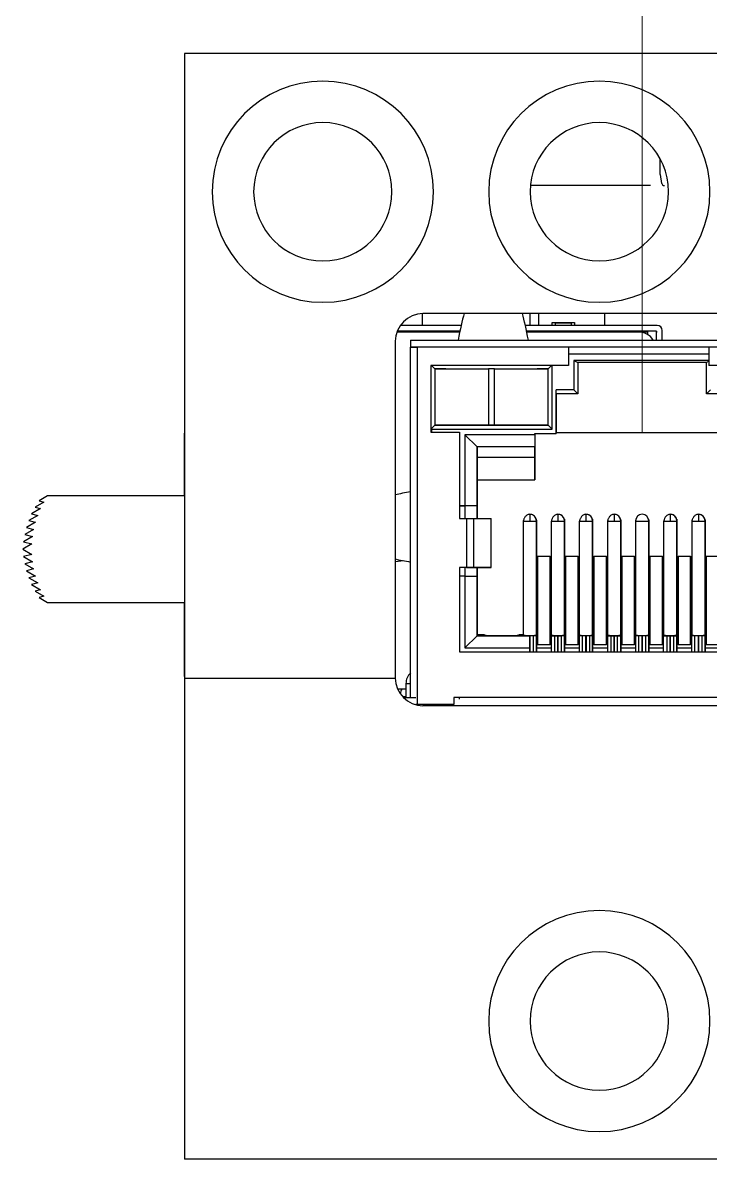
# Model space of a CAD drawing. Header units: millimetres. Extents: x 16 to 196, y 45 to 267.
# Drawn here: x 87.62 to 112.48, y 45.48 to 86.6 of the extents above; entities that cross this region are included whole.
import ezdxf

# ---------------------------------------------------------------- set-up
doc = ezdxf.new("R2010")
doc.units = ezdxf.units.MM

msp = doc.modelspace()

# ---------------------------------------------------------------- linework, layer by layer
at = {"color": 7, "linetype": 'Continuous', "lineweight": 18}
msp.add_line((110.016, 71.764), (110.016, 147.416), dxfattribs=at)
at = {"color": 7, "linetype": 'Continuous', "lineweight": 25}
for p, q in [((93.467, 85.483), (93.467, 62.891)), ((173.467, 85.483), (93.467, 85.483)), ((110.664, 81.103), (110.664, 81.676)), ((110.664, 81.103), (110.72, 80.786)), ((107.964, 80.703), (105.964, 80.703)), ((110.314, 80.703), (107.964, 80.703)), ((102.067, 75.645), (102.067, 76.073)), ((164.844, 76.073), (102.09, 76.073)), ((105.964, 75.645), (105.964, 76.073)), ((106.264, 76.073), (106.264, 75.645)), ((108.664, 75.645), (108.664, 76.073)), ((106.764, 75.753), (107.564, 75.753)), ((106.764, 75.645), (106.764, 75.753)), ((106.864, 75.733), (106.864, 75.753)), ((107.464, 75.733), (106.864, 75.733)), ((106.864, 75.733), (106.864, 75.645)), ((107.464, 75.733), (107.464, 75.753)), ((107.464, 75.645), (107.464, 75.733)), ((107.564, 75.753), (107.564, 75.645)), ((101.151, 75.416), (103.419, 75.416)), ((103.424, 75.441), (101.16, 75.441)), ((103.469, 75.645), (101.269, 75.645)), ((102.067, 75.416), (102.067, 75.441)), ((110.559, 75.645), (105.794, 75.645)), ((110.533, 75.441), (105.838, 75.441)), ((105.844, 75.416), (109.873, 75.416)), ((105.964, 75.416), (105.964, 75.441)), ((106.114, 75.441), (106.114, 75.416)), ((106.264, 75.441), (106.264, 75.416)), ((108.264, 75.416), (108.264, 75.441)), ((108.564, 75.441), (108.564, 75.416)), ((109.873, 75.416), (110.203, 75.416)), ((110.203, 75.416), (110.203, 75.323)), ((110.533, 75.114), (110.533, 75.441)), ((110.533, 75.391), (110.533, 75.441)), ((110.533, 75.114), (110.533, 75.441)), ((110.533, 75.441), (110.533, 75.391)), ((110.533, 75.391), (110.533, 75.441)), ((110.533, 75.391), (110.533, 75.441)), ((110.533, 75.441), (110.533, 75.391)), ((110.533, 75.441), (110.533, 75.441)), ((110.533, 75.441), (110.533, 75.441)), ((110.533, 75.391), (110.533, 75.391)), ((110.533, 75.391), (110.533, 75.391)), ((110.533, 75.391), (110.533, 75.391)), ((110.737, 75.114), (110.737, 75.467)), ((101.09, 75.073), (101.09, 62.891)), ((101.634, 75.114), (101.634, 74.86)), ((101.634, 75.114), (165.388, 75.114)), ((101.888, 74.86), (101.634, 74.86)), ((101.634, 74.86), (101.888, 74.86)), ((101.634, 74.86), (101.634, 74.86)), ((101.634, 62.193), (101.634, 74.858)), ((101.634, 74.858), (101.888, 74.858)), ((101.888, 74.858), (101.888, 74.86)), ((107.349, 74.86), (101.888, 74.86)), ((101.888, 61.931), (101.888, 74.858)), ((102.904, 75.114), (103.361, 75.114)), ((105.901, 75.114), (106.46, 75.114)), ((107.349, 74.86), (107.349, 74.2)), ((112.429, 74.86), (107.349, 74.86)), ((112.429, 74.86), (112.429, 74.2)), ((123.097, 74.86), (112.429, 74.86)), ((107.349, 74.2), (102.371, 74.2)), ((102.371, 74.2), (102.371, 71.787)), ((102.372, 74.2), (102.372, 71.889)), ((102.396, 74.2), (102.523, 74.073)), ((102.919, 74.073), (102.523, 74.073)), ((102.523, 74.073), (102.523, 72.041)), ((102.531, 72.043), (102.531, 74.072)), ((102.531, 74.072), (102.919, 74.072)), ((102.919, 74.073), (104.46, 74.073)), ((104.46, 74.073), (104.46, 72.043)), ((104.681, 74.073), (104.46, 74.073)), ((104.681, 72.043), (104.681, 74.073)), ((104.681, 74.073), (106.222, 74.073)), ((106.613, 74.073), (106.222, 74.073)), ((106.222, 74.072), (106.61, 74.072)), ((106.61, 74.072), (106.61, 72.043)), ((106.74, 74.2), (106.613, 74.073)), ((106.613, 72.041), (106.613, 74.073)), ((106.765, 71.888), (106.765, 74.2)), ((112.429, 74.377), (107.544, 74.377)), ((107.544, 74.377), (107.544, 73.319)), ((107.544, 74.377), (107.691, 74.309)), ((112.341, 74.309), (107.691, 74.309)), ((107.691, 74.309), (107.691, 73.172)), ((112.429, 74.35), (112.341, 74.309)), ((112.341, 73.172), (112.341, 74.309)), ((117.408, 74.2), (112.429, 74.2)), ((117.382, 74.2), (112.429, 74.2)), ((107.544, 73.319), (106.905, 73.319)), ((106.905, 71.736), (106.905, 73.319)), ((106.905, 73.172), (106.905, 73.319)), ((107.544, 73.319), (107.691, 73.172)), ((112.488, 73.319), (112.341, 73.172)), ((106.905, 73.172), (106.905, 71.764)), ((107.691, 73.172), (106.905, 73.172)), ((113.128, 73.172), (112.341, 73.172)), ((102.523, 72.041), (102.372, 71.889)), ((102.523, 72.041), (106.613, 72.041)), ((104.46, 72.043), (102.531, 72.043)), ((106.61, 72.043), (102.531, 72.043)), ((104.681, 72.043), (104.46, 72.043)), ((106.61, 72.043), (104.681, 72.043)), ((106.765, 71.888), (106.613, 72.041)), ((93.467, 71.65), (93.467, 71.748)), ((93.467, 71.748), (93.467, 71.723)), ((93.467, 71.723), (93.467, 69.483)), ((93.467, 69.483), (93.467, 71.65)), ((102.371, 71.787), (103.412, 71.787)), ((102.396, 71.888), (106.765, 71.888)), ((103.412, 71.787), (103.412, 68.662)), ((106.13, 71.693), (103.607, 71.693)), ((103.607, 71.693), (103.607, 69.12)), ((103.607, 71.693), (104.047, 71.253)), ((106.13, 71.736), (106.905, 71.736)), ((106.13, 71.693), (106.13, 71.736)), ((106.13, 71.736), (106.13, 70.059)), ((106.13, 71.693), (106.13, 71.253)), ((106.905, 71.764), (106.905, 71.736)), ((113.128, 71.764), (106.905, 71.764)), ((104.047, 69.12), (104.047, 71.253)), ((106.13, 71.253), (104.047, 71.253)), ((106.13, 70.872), (106.13, 71.253)), ((104.047, 70.872), (104.047, 70.059)), ((106.13, 70.872), (104.047, 70.872)), ((106.13, 70.059), (106.13, 70.872)), ((93.467, 70.495), (93.467, 70.596)), ((93.467, 70.495), (93.467, 70.596)), ((93.467, 70.54), (93.467, 70.477)), ((93.467, 70.477), (93.467, 70.54)), ((93.467, 70.448), (93.467, 70.495)), ((93.467, 70.495), (93.467, 70.448)), ((93.467, 70.477), (93.467, 69.982)), ((93.467, 69.982), (93.467, 70.477)), ((93.467, 69.982), (93.467, 69.94)), ((93.467, 69.923), (93.467, 69.982)), ((93.467, 69.94), (93.467, 69.693)), ((93.467, 69.674), (93.467, 69.923)), ((101.634, 69.628), (101.634, 70.136)), ((104.047, 70.059), (104.047, 68.662)), ((104.047, 70.059), (106.13, 70.059)), ((88.517, 69.483), (88.206, 69.302)), ((93.467, 69.483), (88.517, 69.483)), ((93.467, 69.693), (93.467, 69.656)), ((93.467, 69.599), (93.467, 69.674)), ((93.467, 69.656), (93.467, 69.483)), ((93.467, 69.483), (93.467, 69.599)), ((88.38, 69.257), (88.063, 69.073)), ((88.063, 69.073), (88.259, 69.02)), ((88.206, 69.302), (88.38, 69.257)), ((103.412, 69.12), (103.607, 69.12)), ((103.615, 69.12), (103.412, 69.12)), ((104.047, 69.12), (103.607, 69.12)), ((103.615, 68.662), (103.615, 69.12)), ((104.047, 69.12), (103.615, 69.12)), ((104.047, 68.662), (104.047, 69.12)), ((88.157, 68.776), (87.834, 68.588)), ((88.259, 69.02), (87.938, 68.834)), ((87.938, 68.834), (88.157, 68.776)), ((103.412, 68.662), (103.666, 68.662)), ((103.666, 68.662), (103.666, 66.884)), ((103.666, 68.662), (103.919, 68.662)), ((103.919, 68.662), (103.919, 66.884)), ((103.919, 68.662), (104.554, 68.662)), ((104.554, 66.884), (104.554, 68.662)), ((105.952, 68.815), (105.952, 68.561)), ((106.182, 68.647), (106.169, 68.672)), ((106.968, 68.815), (106.968, 68.561)), ((107.198, 68.647), (107.185, 68.672)), ((107.984, 68.815), (107.984, 68.561)), ((108.214, 68.647), (108.201, 68.672)), ((109, 68.815), (109, 68.561)), ((109.23, 68.647), (109.217, 68.672)), ((111.032, 68.815), (111.032, 68.561)), ((111.262, 68.647), (111.249, 68.672)), ((112.048, 68.815), (112.048, 68.561)), ((112.278, 68.647), (112.265, 68.672)), ((88.011, 68.267), (87.688, 68.079)), ((88.074, 68.524), (87.75, 68.336)), ((87.75, 68.336), (88.011, 68.267)), ((87.834, 68.588), (88.074, 68.524)), ((105.711, 68.561), (105.711, 64.443)), ((105.711, 68.561), (105.715, 68.561)), ((105.952, 68.561), (106.193, 68.561)), ((106.185, 68.637), (106.193, 68.574)), ((106.193, 68.561), (106.193, 68.574)), ((106.193, 68.574), (106.193, 64.465)), ((106.193, 64.443), (106.193, 68.561)), ((106.727, 68.561), (106.727, 64.443)), ((106.727, 68.561), (106.731, 68.561)), ((106.968, 68.561), (107.209, 68.561)), ((107.201, 68.637), (107.209, 68.574)), ((107.209, 68.561), (107.209, 68.574)), ((107.209, 68.574), (107.209, 64.465)), ((107.209, 64.443), (107.209, 68.561)), ((107.743, 68.561), (107.743, 64.443)), ((107.743, 68.561), (107.747, 68.561)), ((107.984, 68.561), (108.225, 68.561)), ((108.217, 68.637), (108.225, 68.574)), ((108.225, 68.561), (108.225, 68.574)), ((108.225, 68.574), (108.225, 64.465)), ((108.225, 64.443), (108.225, 68.561)), ((108.759, 68.561), (108.759, 64.443)), ((108.759, 68.561), (108.763, 68.561)), ((109, 68.561), (109.241, 68.561)), ((109.233, 68.637), (109.241, 68.574)), ((109.241, 68.561), (109.241, 68.574)), ((109.241, 68.574), (109.241, 64.465)), ((109.241, 64.443), (109.241, 68.561)), ((109.775, 68.574), (109.775, 68.561)), ((109.775, 68.561), (110.257, 68.561)), ((109.775, 68.561), (109.775, 64.443)), ((110.249, 68.637), (110.257, 68.574)), ((110.257, 68.561), (110.257, 68.574)), ((110.257, 68.574), (110.257, 64.465)), ((110.257, 64.443), (110.257, 68.561)), ((110.791, 68.561), (110.791, 64.443)), ((110.791, 68.561), (110.795, 68.561)), ((111.032, 68.561), (111.273, 68.561)), ((111.265, 68.637), (111.273, 68.574)), ((111.273, 68.561), (111.273, 68.574)), ((111.273, 68.574), (111.273, 64.465)), ((111.273, 64.443), (111.273, 68.561)), ((111.807, 68.561), (111.807, 64.443)), ((111.807, 68.561), (111.811, 68.561)), ((112.048, 68.561), (112.289, 68.561)), ((112.281, 68.637), (112.289, 68.574)), ((112.289, 68.561), (112.289, 68.574)), ((112.289, 68.574), (112.289, 64.465)), ((112.289, 64.443), (112.289, 68.561)), ((87.966, 68.006), (87.647, 67.82)), ((87.688, 68.079), (87.966, 68.006)), ((87.942, 67.742), (87.617, 67.553)), ((87.617, 67.553), (87.942, 67.364)), ((87.647, 67.82), (87.942, 67.742)), ((87.942, 67.364), (87.647, 67.286)), ((87.647, 67.286), (87.966, 67.1)), ((87.966, 67.1), (87.688, 67.027)), ((87.688, 67.027), (88.011, 66.839)), ((101.4, 67.132), (101.09, 67.099)), ((101.634, 66.58), (101.634, 67.088)), ((106.232, 67.304), (106.689, 67.304)), ((106.232, 67.304), (106.232, 64.091)), ((106.689, 67.304), (106.689, 64.091)), ((106.689, 66.986), (106.689, 67.304)), ((107.248, 67.304), (107.705, 67.304)), ((107.248, 67.304), (107.248, 64.091)), ((107.705, 67.304), (107.705, 64.091)), ((107.705, 66.986), (107.705, 67.304)), ((108.264, 67.304), (108.721, 67.304)), ((108.264, 67.304), (108.264, 64.091)), ((108.721, 67.304), (108.721, 64.091)), ((108.721, 66.986), (108.721, 67.304)), ((109.28, 67.304), (109.737, 67.304)), ((109.28, 67.304), (109.28, 64.091)), ((109.737, 67.304), (109.737, 64.091)), ((109.737, 66.986), (109.737, 67.304)), ((110.296, 67.304), (110.753, 67.304)), ((110.296, 67.304), (110.296, 64.091)), ((110.753, 67.304), (110.753, 64.091)), ((110.753, 66.986), (110.753, 67.304)), ((111.312, 67.304), (111.769, 67.304)), ((111.312, 67.304), (111.312, 64.091)), ((111.769, 67.304), (111.769, 64.091)), ((111.769, 66.986), (111.769, 67.304)), ((112.328, 67.304), (112.785, 67.304)), ((112.328, 67.304), (112.328, 64.091)), ((88.011, 66.839), (87.75, 66.77)), ((87.75, 66.77), (88.074, 66.582)), ((103.666, 66.884), (103.412, 66.884)), ((103.412, 66.884), (103.412, 63.836)), ((103.615, 66.58), (103.615, 66.884)), ((103.919, 66.884), (103.666, 66.884)), ((103.666, 66.884), (104.301, 66.884)), ((104.554, 66.884), (103.919, 66.884)), ((104.047, 66.884), (104.047, 64.465)), ((104.047, 66.58), (104.047, 66.884)), ((104.301, 66.884), (104.554, 66.884)), ((106.689, 64.183), (106.689, 66.986)), ((107.705, 64.183), (107.705, 66.986)), ((108.721, 64.183), (108.721, 66.986)), ((109.737, 64.183), (109.737, 66.986)), ((110.753, 64.183), (110.753, 66.986)), ((111.769, 64.183), (111.769, 66.986)), ((88.074, 66.582), (87.834, 66.518)), ((87.834, 66.518), (88.157, 66.33)), ((88.157, 66.33), (87.938, 66.272)), ((87.938, 66.272), (88.259, 66.086)), ((103.607, 66.58), (103.412, 66.58)), ((103.607, 66.58), (103.607, 63.981)), ((103.607, 66.58), (104.047, 66.58)), ((104.047, 64.421), (104.047, 66.58)), ((88.259, 66.086), (88.063, 66.034)), ((88.063, 66.034), (88.38, 65.849)), ((88.38, 65.849), (88.206, 65.804)), ((88.206, 65.804), (88.517, 65.623)), ((88.517, 65.623), (93.467, 65.623)), ((93.467, 62.948), (93.467, 65.623)), ((93.467, 65.623), (93.467, 65.207)), ((93.467, 65.244), (93.467, 65.623)), ((93.467, 65.204), (93.467, 65.244)), ((93.467, 65.207), (93.467, 65.204)), ((93.467, 65.204), (93.467, 64.956)), ((93.467, 64.956), (93.467, 65.204)), ((93.467, 64.956), (93.467, 64.914)), ((93.467, 64.914), (93.467, 64.956)), ((93.467, 64.914), (93.467, 64.419)), ((93.467, 64.419), (93.467, 64.914)), ((93.467, 64.448), (93.467, 64.401)), ((93.467, 64.419), (93.467, 64.356)), ((93.467, 64.356), (93.467, 64.419)), ((93.467, 64.401), (93.467, 64.3)), ((93.467, 64.401), (93.467, 64.3)), ((103.607, 63.981), (104.047, 64.421)), ((104.047, 64.421), (104.047, 64.465)), ((104.047, 64.465), (104.301, 64.465)), ((104.047, 64.421), (105.952, 64.421)), ((104.301, 64.465), (104.301, 64.443)), ((104.555, 64.434), (105.317, 64.434)), ((105.571, 64.443), (105.571, 64.465)), ((105.571, 64.465), (105.711, 64.465)), ((105.952, 64.421), (105.952, 63.981)), ((105.952, 63.836), (105.952, 64.421)), ((105.953, 64.421), (105.952, 64.421)), ((106.076, 64.421), (105.953, 64.421)), ((106.193, 64.421), (106.076, 64.421)), ((106.193, 64.443), (106.193, 64.465)), ((106.193, 64.465), (106.232, 64.465)), ((106.193, 64.421), (106.193, 63.836)), ((106.193, 63.988), (106.193, 64.421)), ((106.193, 64.421), (106.193, 64.421)), ((106.232, 64.421), (106.193, 64.421)), ((106.689, 64.465), (106.727, 64.465)), ((106.727, 64.421), (106.689, 64.421)), ((106.689, 64.091), (106.689, 64.183)), ((106.727, 64.421), (106.727, 63.836)), ((106.727, 64.421), (106.845, 64.421)), ((106.845, 64.421), (106.967, 64.421)), ((106.967, 64.421), (106.969, 64.421)), ((106.969, 64.421), (107.092, 64.421)), ((107.209, 64.421), (107.092, 64.421)), ((107.209, 64.443), (107.209, 64.465)), ((107.209, 64.465), (107.248, 64.465)), ((107.209, 64.421), (107.209, 63.836)), ((107.209, 63.988), (107.209, 64.421)), ((107.248, 64.421), (107.209, 64.421)), ((107.705, 64.465), (107.743, 64.465)), ((107.743, 64.421), (107.705, 64.421)), ((107.705, 64.091), (107.705, 64.183)), ((107.743, 64.421), (107.743, 63.836)), ((107.861, 64.421), (107.743, 64.421)), ((107.983, 64.421), (107.861, 64.421)), ((107.985, 64.421), (107.983, 64.421)), ((108.108, 64.421), (107.985, 64.421)), ((108.225, 64.421), (108.108, 64.421)), ((108.225, 64.443), (108.225, 64.465)), ((108.225, 64.465), (108.264, 64.465)), ((108.225, 64.421), (108.225, 63.836)), ((108.225, 63.988), (108.225, 64.421)), ((108.264, 64.421), (108.225, 64.421)), ((108.721, 64.465), (108.759, 64.465)), ((108.759, 64.421), (108.721, 64.421)), ((108.721, 64.091), (108.721, 64.183)), ((108.759, 64.421), (108.759, 63.836)), ((108.759, 64.421), (108.877, 64.421)), ((108.877, 64.421), (108.999, 64.421)), ((108.999, 64.421), (109.001, 64.421)), ((109.001, 64.421), (109.124, 64.421)), ((109.124, 64.421), (109.241, 64.421)), ((109.241, 64.443), (109.241, 64.465)), ((109.241, 64.465), (109.28, 64.465)), ((109.241, 64.421), (109.241, 63.836)), ((109.241, 63.988), (109.241, 64.421)), ((109.28, 64.421), (109.241, 64.421)), ((109.737, 64.465), (109.775, 64.465)), ((109.775, 64.421), (109.737, 64.421)), ((109.737, 64.091), (109.737, 64.183)), ((109.775, 64.421), (109.775, 63.836)), ((109.893, 64.421), (109.775, 64.421)), ((110.015, 64.421), (109.893, 64.421)), ((110.017, 64.421), (110.015, 64.421)), ((110.14, 64.421), (110.017, 64.421)), ((110.257, 64.421), (110.14, 64.421)), ((110.257, 64.443), (110.257, 64.465)), ((110.257, 64.465), (110.296, 64.465)), ((110.257, 63.836), (110.257, 64.421)), ((110.257, 64.421), (110.257, 63.988)), ((110.296, 64.421), (110.257, 64.421)), ((110.753, 64.465), (110.791, 64.465)), ((110.791, 64.421), (110.753, 64.421)), ((110.753, 64.091), (110.753, 64.183)), ((110.791, 63.836), (110.791, 64.421)), ((110.791, 64.421), (110.909, 64.421)), ((110.909, 64.421), (111.031, 64.421)), ((111.031, 64.421), (111.033, 64.421)), ((111.033, 64.421), (111.156, 64.421)), ((111.156, 64.421), (111.273, 64.421)), ((111.273, 64.443), (111.273, 64.465)), ((111.273, 64.465), (111.312, 64.465)), ((111.273, 63.836), (111.273, 64.421)), ((111.273, 64.421), (111.273, 63.988)), ((111.312, 64.421), (111.273, 64.421)), ((111.769, 64.465), (111.807, 64.465)), ((111.807, 64.421), (111.769, 64.421)), ((111.769, 64.091), (111.769, 64.183)), ((111.807, 63.836), (111.807, 64.421)), ((111.925, 64.421), (111.807, 64.421)), ((112.047, 64.421), (111.925, 64.421)), ((112.049, 64.421), (112.047, 64.421)), ((112.172, 64.421), (112.049, 64.421)), ((112.289, 64.421), (112.172, 64.421)), ((112.289, 64.443), (112.289, 64.465)), ((112.289, 64.465), (112.328, 64.465)), ((112.289, 63.836), (112.289, 64.421)), ((112.289, 64.421), (112.289, 63.988)), ((112.328, 64.421), (112.289, 64.421)), ((103.412, 63.836), (116.366, 63.836)), ((103.607, 63.981), (105.952, 63.981)), ((105.952, 63.836), (105.952, 63.981)), ((106.193, 63.836), (106.193, 63.988)), ((106.193, 63.988), (106.727, 63.988)), ((106.689, 64.091), (106.232, 64.091)), ((107.209, 63.836), (107.209, 63.988)), ((107.209, 63.988), (107.743, 63.988)), ((107.705, 64.091), (107.248, 64.091)), ((108.225, 63.836), (108.225, 63.988)), ((108.225, 63.988), (108.759, 63.988)), ((108.721, 64.091), (108.264, 64.091)), ((109.241, 63.836), (109.241, 63.988)), ((109.241, 63.988), (109.775, 63.988)), ((109.737, 64.091), (109.28, 64.091)), ((110.257, 63.988), (110.257, 63.836)), ((110.257, 63.988), (110.791, 63.988)), ((110.753, 64.091), (110.296, 64.091)), ((111.273, 63.988), (111.273, 63.836)), ((111.273, 63.988), (111.807, 63.988)), ((111.769, 64.091), (111.312, 64.091)), ((112.289, 63.988), (112.289, 63.836)), ((112.289, 63.988), (112.823, 63.988)), ((112.785, 64.091), (112.328, 64.091)), ((93.467, 62.948), (93.467, 62.948)), ((93.467, 62.891), (101.09, 62.891)), ((93.467, 62.891), (93.467, 45.483)), ((101.474, 62.693), (101.474, 62.193)), ((101.474, 62.487), (101.175, 62.487)), ((101.374, 62.193), (101.828, 62.193)), ((103.412, 62.185), (103.209, 62.185)), ((103.209, 62.185), (103.209, 61.931)), ((163.61, 62.185), (103.412, 62.185)), ((103.412, 62.125), (103.412, 62.185)), ((101.888, 61.931), (101.828, 61.931)), ((103.209, 61.931), (101.888, 61.931)), ((164.844, 61.891), (102.09, 61.891)), ((173.467, 45.483), (93.467, 45.483))]:
    msp.add_line(p, q, dxfattribs=at)
at = {"color": 8, "linetype": 'Continuous', "lineweight": 25}
for p, q in [((106.164, 75.441), (106.164, 75.416)), ((112.429, 74.606), (107.349, 74.606)), ((102.396, 71.888), (102.396, 71.787)), ((105.715, 68.561), (105.952, 68.561)), ((106.731, 68.561), (106.968, 68.561)), ((107.747, 68.561), (107.984, 68.561)), ((108.763, 68.561), (109, 68.561)), ((110.795, 68.561), (111.032, 68.561)), ((111.811, 68.561), (112.048, 68.561)), ((105.953, 64.421), (105.953, 63.836)), ((106.076, 64.421), (106.076, 63.836)), ((106.845, 64.421), (106.845, 63.836)), ((106.967, 64.421), (106.967, 63.836)), ((106.969, 63.836), (106.969, 64.421)), ((107.092, 64.421), (107.092, 63.836)), ((107.861, 63.836), (107.861, 64.421)), ((107.983, 63.836), (107.983, 64.421)), ((107.985, 64.421), (107.985, 63.836)), ((108.108, 64.421), (108.108, 63.836)), ((108.877, 64.421), (108.877, 63.836)), ((108.999, 64.421), (108.999, 63.836)), ((109.001, 63.836), (109.001, 64.421)), ((109.124, 63.836), (109.124, 64.421)), ((109.893, 63.836), (109.893, 64.421)), ((110.015, 63.836), (110.015, 64.421)), ((110.017, 64.421), (110.017, 63.836)), ((110.14, 64.421), (110.14, 63.836)), ((110.909, 64.421), (110.909, 63.836)), ((111.031, 64.421), (111.031, 63.836)), ((111.033, 63.836), (111.033, 64.421)), ((111.156, 63.836), (111.156, 64.421)), ((111.925, 63.836), (111.925, 64.421)), ((112.047, 63.836), (112.047, 64.421)), ((112.049, 64.421), (112.049, 63.836)), ((112.172, 64.421), (112.172, 63.836)), ((101.474, 62.693), (101.634, 62.693)), ((101.474, 62.208), (101.36, 62.208))]:
    msp.add_line(p, q, dxfattribs=at)
at = {"color": 7, "linetype": 'Continuous', "lineweight": 25, "flags": 128}
msp.add_lwpolyline([(104.047, 71.253), (104.047, 71.246), (104.047, 71.224), (104.047, 71.189), (104.047, 71.142), (104.047, 71.084), (104.047, 71.018), (104.047, 70.947), (104.047, 70.872)], dxfattribs=at)
at = {"color": 8, "linetype": 'Continuous', "lineweight": 25, "flags": 128}
msp.add_lwpolyline([(101.192, 62.451), (101.194, 62.455), (101.214, 62.487)], dxfattribs=at)
at = {"color": 7, "linetype": 'Continuous', "lineweight": 25}
for centre, radius, start, end in [((98.467, 80.483), 4, 0, 180), ((108.467, 80.483), 4, 0, 180), ((98.467, 80.483), 2.5, 0, 180), ((108.467, 80.483), 2.5, 0, 180), ((110.819, 80.803), 0.1, 190.0349, 270), ((98.467, 80.483), 4, 180, 0), ((98.467, 80.483), 2.5, 180, 0), ((108.467, 80.483), 4, 180, 0), ((108.467, 80.483), 2.5, 180, 0), ((102.09, 75.073), 1, 90, 180), ((109.873, 74.781), 0.635, 31.6293, 90), ((110.559, 75.467), 0.178, 0, 90), ((102.396, 72.142), 0.254, 264.5236, 270), ((105.952, 68.574), 0.241, 0, 90), ((106.968, 68.574), 0.241, 0, 90), ((107.984, 68.574), 0.241, 0, 90), ((109, 68.574), 0.241, 0, 90), ((110.016, 68.574), 0.241, 0, 180), ((111.032, 68.574), 0.241, 0, 90), ((112.048, 68.574), 0.241, 0, 90), ((102.007, 62.693), 0.533, 134.3957, 180), ((102.09, 62.891), 1, 180, 270), ((108.467, 50.483), 4, 0, 180), ((108.467, 50.483), 2.5, 0, 180), ((108.467, 50.483), 4, 180, 0), ((108.467, 50.483), 2.5, 180, 0)]:
    msp.add_arc(centre, radius, start, end, dxfattribs=at)
at = {"color": 8, "linetype": 'Continuous', "lineweight": 25}
msp.add_arc((101.703, 62.246), 0.45, 147.4904, 168.9286, dxfattribs=at)
at = {"color": 7, "linetype": 'Continuous', "lineweight": 25}
for centre, major_axis, ratio, start_param, end_param in [((103.981, 64.017), (0, 12.7), 0.100286, 0.31979, 0.507919), ((105.282, 64.017), (0, 12.7), 0.100286, 5.775266, 5.963395), ((112.731, 69.008), (12.7, 0), 0.100286, 2.633673, 2.730269), ((112.731, 67.707), (12.7, 0), 0.100286, 3.552916, 3.649513), ((104.555, 64.443), (0.254, 0), 0.034921, 3.141593, 4.712389), ((105.317, 64.443), (0.254, 0), 0.034921, 4.712389, 6.283185), ((105.952, 64.443), (0.241, 0), 0.034921, 3.141593, 6.283185), ((106.968, 64.443), (0.241, 0), 0.034921, 3.141593, 6.283185), ((107.984, 64.443), (0.241, 0), 0.034921, 3.141593, 6.283185), ((109, 64.443), (0.241, 0), 0.034921, 3.141593, 6.283185), ((110.016, 64.443), (0.241, 0), 0.034921, 3.141593, 6.283185), ((111.032, 64.443), (0.241, 0), 0.034921, 3.141593, 6.283185), ((112.048, 64.443), (0.241, 0), 0.034921, 3.141593, 6.283185)]:
    msp.add_ellipse(centre, major_axis=major_axis, ratio=ratio, start_param=start_param, end_param=end_param, dxfattribs=at)
for points, knots in [([(105.952, 68.811), (105.934, 68.809), (105.898, 68.807), (105.848, 68.785), (105.806, 68.754), (105.772, 68.713), (105.748, 68.668), (105.731, 68.624), (105.721, 68.586), (105.717, 68.569), (105.715, 68.561)], [0, 0, 0, 0, 0.137371, 0.277224, 0.418333, 0.557715, 0.690804, 0.81209, 0.916278, 1, 1, 1, 1]), ([(106.169, 68.672), (106.163, 68.687), (106.145, 68.726), (106.094, 68.773), (106.025, 68.807), (105.976, 68.809), (105.952, 68.811)], [0, 0, 0, 0, 0.175562, 0.461185, 0.740213, 1, 1, 1, 1]), ([(106.968, 68.811), (106.95, 68.809), (106.914, 68.807), (106.864, 68.785), (106.822, 68.754), (106.788, 68.713), (106.764, 68.668), (106.747, 68.624), (106.737, 68.586), (106.733, 68.569), (106.731, 68.561)], [0, 0, 0, 0, 0.137371, 0.277223, 0.418336, 0.557718, 0.69081, 0.812095, 0.916284, 1, 1, 1, 1]), ([(107.185, 68.672), (107.179, 68.687), (107.161, 68.726), (107.11, 68.773), (107.041, 68.807), (106.992, 68.809), (106.968, 68.811)], [0, 0, 0, 0, 0.175562, 0.461185, 0.740213, 1, 1, 1, 1]), ([(107.984, 68.811), (107.966, 68.809), (107.93, 68.807), (107.88, 68.785), (107.838, 68.754), (107.804, 68.713), (107.78, 68.668), (107.763, 68.624), (107.753, 68.586), (107.749, 68.569), (107.747, 68.561)], [0, 0, 0, 0, 0.137367, 0.277221, 0.418334, 0.557717, 0.690809, 0.812095, 0.916284, 1, 1, 1, 1]), ([(108.201, 68.672), (108.195, 68.687), (108.177, 68.726), (108.126, 68.773), (108.057, 68.807), (108.008, 68.809), (107.984, 68.811)], [0, 0, 0, 0, 0.175558, 0.46118, 0.740208, 1, 1, 1, 1]), ([(109, 68.811), (108.982, 68.809), (108.946, 68.807), (108.896, 68.785), (108.854, 68.754), (108.82, 68.713), (108.796, 68.668), (108.779, 68.624), (108.769, 68.586), (108.765, 68.569), (108.763, 68.561)], [0, 0, 0, 0, 0.137372, 0.277222, 0.418339, 0.557719, 0.690812, 0.812098, 0.916287, 1, 1, 1, 1]), ([(109.217, 68.672), (109.211, 68.687), (109.193, 68.726), (109.142, 68.773), (109.073, 68.807), (109.024, 68.809), (109, 68.811)], [0, 0, 0, 0, 0.175561, 0.461179, 0.740207, 1, 1, 1, 1]), ([(111.032, 68.811), (111.014, 68.809), (110.978, 68.807), (110.928, 68.785), (110.886, 68.754), (110.852, 68.713), (110.828, 68.668), (110.811, 68.624), (110.801, 68.586), (110.797, 68.569), (110.795, 68.561)], [0, 0, 0, 0, 0.1373714, 0.2772256, 0.4183388, 0.557722, 0.6908122, 0.8120979, 0.9162883, 1, 1, 1, 1]), ([(111.249, 68.672), (111.243, 68.687), (111.225, 68.726), (111.174, 68.773), (111.105, 68.807), (111.056, 68.809), (111.032, 68.811)], [0, 0, 0, 0, 0.175562, 0.461185, 0.740213, 1, 1, 1, 1]), ([(112.048, 68.811), (112.03, 68.809), (111.994, 68.807), (111.944, 68.785), (111.902, 68.754), (111.868, 68.713), (111.844, 68.668), (111.827, 68.624), (111.817, 68.586), (111.813, 68.569), (111.811, 68.561)], [0, 0, 0, 0, 0.1373714, 0.2772256, 0.4183388, 0.557722, 0.6908122, 0.8120979, 0.9162883, 1, 1, 1, 1]), ([(112.265, 68.672), (112.259, 68.687), (112.241, 68.726), (112.19, 68.773), (112.121, 68.807), (112.072, 68.809), (112.048, 68.811)], [0, 0, 0, 0, 0.175562, 0.461185, 0.740213, 1, 1, 1, 1])]:
    msp.add_open_spline(points, degree=3, knots=knots, dxfattribs=at)

doc.saveas('drawing.dxf')
